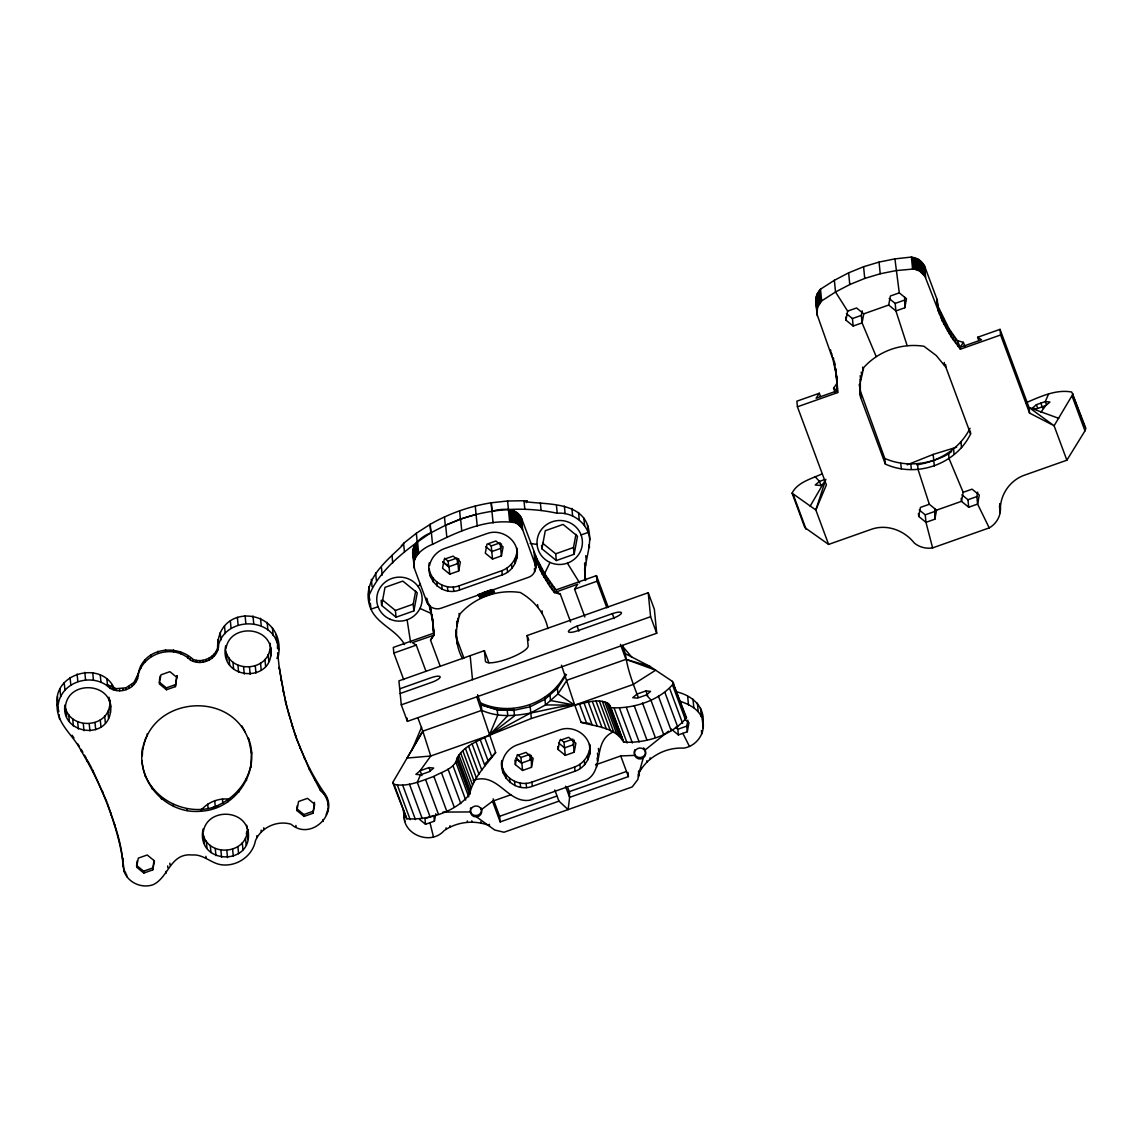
<?xml version="1.0" encoding="UTF-8"?>
<svg xmlns="http://www.w3.org/2000/svg" width="1143" height="1143" viewBox="0 0 1143 1143"><rect width="100%" height="100%" fill="white"/><g stroke="black" fill="none" stroke-linecap="round" stroke-linejoin="round"><path stroke-width="1.5" d="M476.56 816.931A5.672 5.501 -5.6 0 0 478.517 806.472L477.102 806.044A5.672 5.501 -5.6 0 0 473.659 816.445L476.56 816.931L494.705 830.018L504.006 832.247L632.222 786.927L637.894 779.412L638.937 771.411M462.644 658.768C454.857 645.009 454.814 628.336 460.143 613.791C475.174 597.103 498.177 589.131 520.336 592.517C533.838 600.304 544.797 612.991 547.911 628.636M860.35 395.021L860.322 382.362L863.722 367.532C878.753 350.844 901.756 342.857 923.915 346.258L936.26 355.516L945.933 367.389L970.607 433.926C955.734 464.615 916.186 478.145 885.339 464.072L860.665 397.535L859.465 384.348L860.665 397.535M612.491 732.277C592.288 742.093 604.776 769.982 586.259 780.226L529.638 800.243C507.221 803.543 497.834 771.425 473.145 780.412M821.66 474.059C811.344 478.874 797.371 482.246 792.085 493.176L804.843 527.623L828.604 544.425L871.352 529.309C886.911 523.794 904.313 530.381 914.286 543.025C919.315 547.211 926.173 548.983 932.617 547.897L989.238 527.88C995.424 524.423 999.811 517.879 1000.382 510.778C999.654 495.405 1009.64 480.503 1024.128 475.302L1066.862 460.2L1084.978 430.854L1085.85 428.282L1071.777 392.049C1055.961 389.049 1040.101 396.778 1025.814 402.822M476.831 697.03L495.633 752.551C485.832 765.424 472.931 777.997 469.602 794.314C455.828 811.716 428.711 820.274 406.808 818.774L392.721 782.526L422.81 731.177L481.76 710.332C512.021 723.876 543.911 706.988 574.729 705.117C585.502 703.216 599.532 697.087 609.205 704.502L623.692 742.093C645.609 743.607 672.727 735.049 686.5 717.647L672.413 681.399L649.967 666.398L625.421 653.739L622.349 645.424M328.412 805.415L327.155 799.814L324.441 794.728L320.454 790.499L309.482 769.71L295.866 737.249L285.807 703.588L279.221 667.198C285.75 711.232 298.752 756.109 324.255 792.842C340.014 813.173 310.782 841.534 291.108 824.246C277.278 820.06 261.047 827.318 255.432 840.748C252.474 856.564 235.929 867.337 220.256 864.594C210.426 862.665 202.854 854.021 192.238 854.993C170.236 852.735 168.735 877.381 153.176 884.682C141.946 888.725 128.33 882.896 124.144 871.58C122.401 852.378 117.515 833.361 111.171 814.973C103.513 792.771 93.497 771.382 81.382 751.265C73.681 735.12 55.85 723.762 57.15 704.145C53.35 672.355 102.784 659.925 114.7 689.4M57.879 711.646L57.536 696.487M65.422 710.989C63.079 678.713 115.8 680.599 110.385 712.832C105.613 740.721 60.979 733.263 64.865 705.288M110.385 712.832L109.971 699.973L110.671 707.088M122.887 865.965C122.515 844.52 114.329 823.846 107.556 803.658M138.146 674.056C142.704 648.181 175.836 643.166 193.224 659.511C203.625 663.44 216.47 656.553 218.356 645.466L218.199 648.524M142.318 755.837L142.746 747.165C135.76 781.483 166.649 815.073 201.439 811.159C236.344 809.173 261.175 770.539 248.374 738.078L251.589 753.494M203.025 829.061C195.653 865.837 255.275 866.308 247.86 829.475M277.649 652.753L278.106 657.439C288.365 608.162 214.77 599.318 217.67 650.41C213.841 660.983 200.054 665.683 190.438 660.04C172.764 642.695 140.003 653.81 137.531 678.742C133.702 689.315 119.929 694.015 110.299 688.372C93.783 672.198 62.279 680.542 58.264 703.988M225.7 645.752C218.242 681.414 276.22 683.7 270.662 647.595M247.988 839.491L247.431 829.489M250.903 767.367L251.403 751.623M270.662 656.182L270.248 643.323M277.449 648.41L277.749 642.295M328.127 811.159L328.227 803.543M404.536 644.538C396.307 629.679 377.89 624.592 370.946 609.219C359.716 582.344 384.419 562.827 401.464 546.383L403.608 543.311L416.338 533.252L430.197 524.337C448.999 513.55 469.702 506.249 491.104 502.806L507.592 500.991L523.98 500.748L527.094 500.991L526.18 502.663M369.275 601.747L368.932 586.602M429.268 562.756C425.496 579.83 442.598 596.56 459.543 590.017L502.277 574.9C513.164 571.2 519.265 559.141 516.822 548.083L516.95 558.027M589.745 754.337L589.617 744.393C592.045 755.452 585.959 767.51 575.058 771.211L532.324 786.327C516.15 792.628 498.934 777.197 501.763 760.524M502.034 767.61C501.263 757.738 507.749 748.294 517.007 744.993L559.741 729.891C572.886 724.933 588.974 734.349 590.031 748.608M584.73 572.114L585.559 580.544C582.573 564.042 591.945 548.669 589.145 532.395C585.802 502.091 549.512 504.62 527.18 501.934M477.617 595.317L492.547 589.759L494.462 592.803L480.203 597.832L478.303 594.803M491.861 590.274L492.547 589.759M392.721 782.526L394.035 784.327C407.594 787.327 421.296 780.855 433.869 776.411C441.827 771.725 455.1 768.768 456.957 758.323C463.272 746.193 477.674 741.15 489.247 735.335L531.338 718.476L574.729 705.117L633.208 684.443L655.653 670.198L625.978 659.354L567.028 680.185L557.941 693.93L545.497 704.945L489.247 735.335L430.754 756.009L407.122 758.066L422.81 731.177L417.881 717.875M414.466 559.87C407.837 547.311 420.581 536.596 431.382 532.652L432.54 544.354C422.753 547.997 410.094 557.67 414.838 569.643L426.696 601.632C428.696 607.304 435.626 610.276 441.212 608.176L528.266 577.401C536.596 574.743 536.996 564.428 534.595 557.441L542.182 574.015L549.983 586.616L554.426 592.588L560.327 594.217L570.643 622.035M828.604 544.425L815.831 509.978L826.389 484.903L797.428 406.794L837.676 392.578L836.147 374.218L833.061 359.802L817.059 314.439L815.731 299.795L817.074 294.051L820.503 289.193L834.376 280.292L848.635 272.834L863.579 266.733L879.067 262.076L894.912 258.889L911.414 257.061L918.558 259.375L924.516 265.89L936.96 299.237L937.446 304.91M978.822 340.571L977.608 337.285L1000.039 329.355L1000.596 334.985L960.349 349.201L951.476 337.285L942.404 321.154L924.958 276.306L919.701 271.091L914.057 268.962L896.069 270.591L880.224 273.777L864.908 278.378L849.778 284.536L835.519 291.994L821.66 300.909L817.674 307.153L816.902 312.968M489.347 824.289L489.49 825.689C474.716 819.688 457.014 821.546 443.97 830.775C430.239 846.306 400.621 833.704 404.308 812.73M159.377 680.485L160.22 675.97M136.703 863.794L137.274 860.779M175.408 686.6L176.908 675.699L175.408 686.6L166.492 689.743L159.277 683.857L160.963 674.827L169.878 671.684L177.094 677.57M152.733 869.909L154.419 860.879L147.204 854.993L138.303 858.136L136.617 867.166L143.832 873.052L152.733 869.909L153.948 860.508M296.88 810.516L298.566 801.486L307.467 798.343L314.682 804.215L312.996 813.245L304.095 816.402L296.88 810.516L297.251 805.629M312.996 813.245L314.496 802.343M381.633 605.433L385.005 587.373L402.822 581.087L417.252 592.846L413.88 610.905L396.064 617.206L381.633 605.433L381.133 600.375M413.88 610.905L413.209 604.161L415.666 591.031M458.429 559.141L457.586 563.656L457.029 558.027L448.127 561.184L444.527 558.241M458.672 571.014L460.372 561.985L453.142 556.112L444.241 559.256L442.555 568.285L449.771 574.172L458.672 571.014L457.943 563.528L458.786 559.013M419.51 819.388L425.525 824.289L434.426 821.145L435.797 813.787M501.52 543.897L500.677 548.411L491.776 551.569L485.761 546.668M501.42 555.912L503.106 546.883L495.891 540.996L486.989 544.139L485.304 553.169L492.519 559.056L501.42 555.912L500.134 542.796L491.233 545.94L488.818 543.982M541.911 548.783L545.282 530.723L563.085 524.423L577.515 536.196L574.143 554.255L556.341 560.556L541.911 548.783L541.568 545.411M515.35 764.596L517.036 755.566L525.937 752.408L533.152 758.295L531.466 767.324L522.565 770.468L515.35 764.596L514.907 760.095M531.209 755.452L530.366 759.966L529.823 754.337L520.922 757.48L517.308 754.551M531.466 767.324L531.295 756.823M574.143 554.255L573.486 547.511L575.943 534.381M558.084 749.479L559.77 740.45L568.671 737.306L575.886 743.193L574.2 752.223L565.299 755.366L558.084 749.479L557.784 746.479M574.315 740.207L573.472 744.722L564.571 747.879L558.556 742.964M671.17 729.02L678.385 734.906L687.3 731.763L686.743 726.134L687.872 720.119M687.3 731.763L688.986 722.719L685.514 719.904M907.142 345.572L895.912 310.925L888.697 305.038L863.765 313.854L862.079 322.883L853.164 326.026L845.949 320.14L847.635 311.11L835.519 291.994L834.376 280.292M876.167 356.516L862.079 322.883L861.336 315.382L862.179 310.867M888.697 305.038L890.383 296.008L899.284 292.865L906.499 298.737L904.813 307.767L895.912 310.925L895.169 303.424L889.154 298.523M904.813 307.767L904.642 297.266M932.617 547.897L925.959 522.337L918.743 516.45L920.429 507.421L929.33 504.277L936.546 510.149L961.477 501.348L968.692 507.221L977.594 504.077L979.294 495.048L972.064 489.161L963.163 492.319L961.477 501.348L961.192 498.348M919.215 509.935L925.23 514.836L925.959 522.337L934.86 519.193L934.688 508.678M934.86 519.193L936.546 510.149M989.238 527.88L977.594 504.077L976.865 496.591L977.708 492.076M643.266 758.009A5.672 5.501 -5.6 0 1 634.894 751.194L635.708 749.979A5.672 5.501 -5.6 0 1 645.166 755.823L643.266 758.009L639.066 772.811C647.524 756.809 665.697 747.136 683.643 748.136C695.687 746.379 705.06 734.449 703.074 722.29C704.731 706.174 691.186 695.144 676.785 691.915M534.653 564.285L535.153 560.013M110.614 688.057L107.428 684.671L116.272 688.658L126.016 687.815L134.045 682.371L138.217 673.784L138.403 675.656M217.67 650.41C220.142 615.706 276.149 614.591 278.478 649.795M65.037 705.274C67.666 729.32 106.213 729.477 109.685 705.717M143.304 745.522L146.033 737.235M142.932 749.051C151.862 696.63 230.843 689.772 248.56 739.95M225.985 648.595C229.672 624.049 269.534 625.464 270.948 650.438M203.311 831.904C206.997 807.358 246.859 808.773 248.274 833.747M225.628 650.024C229.572 673.056 266.619 672.041 269.962 649.053M276.949 658.497L277.92 655.568L279.406 669.069M212.441 807.687C231.215 800.886 246.788 785.455 250.717 765.496M246.259 833.79L247.159 831.047M202.954 833.333C206.897 856.364 243.945 855.35 247.288 832.361M369.66 594.089C380.733 568.285 407.837 548.154 430.825 532.838L445.656 525.18L460.786 519.022C491.633 508.378 525.323 506.306 557.212 513.264C572.986 511.764 588.559 523.894 589.874 539.896M326.126 814.759L327.941 809.287M429.539 565.556C431.125 557.827 436.855 551.426 444.213 548.683L486.947 533.581C500.091 528.623 516.179 538.039 517.236 552.298M429.154 568.485C430.782 582.13 446.57 590.502 459.129 585.802L501.863 570.686C509.221 567.957 514.95 561.542 516.536 553.812M501.62 763.395C502.677 777.64 518.765 787.07 531.909 782.112L574.643 766.996C582.016 764.267 587.731 757.852 589.331 750.122M609.205 704.502L610.919 707.66C632.836 709.16 659.954 700.602 673.727 683.2M1066.862 460.2L1054.103 425.753L1073.077 393.849M411.709 750.622L421.596 727.119M497.191 709.589L513.964 710.274L514.521 715.889L489.247 735.335L497.748 715.204L497.191 709.589L481.203 704.717L477.503 694.73M420.524 774.797L415.881 774.354L420.124 770.753L429.025 767.596L433.683 768.053L429.425 771.654L420.524 774.797L417.281 782.283L430.054 816.716M1048.531 394.106L1045.274 401.579L1046.488 404.822M544.025 574.786L550.026 562.442A22.703 21.988 -5.6 0 0 582.33 540.539A22.703 21.988 -5.6 0 0 546.783 524.48A22.703 21.988 -5.6 0 0 550.026 562.442M810.144 506.178L825.832 479.288L815.831 509.978L792.085 493.176M430.525 640.094L433.726 635.094L432.025 614.863L433.997 635.151L430.525 640.094L440.241 666.283M584.887 617.006L574.572 589.174L577.772 584.173L554.426 592.588L553.869 586.959L545.354 574.8L536.739 558.441L521.537 518.25C516.45 507.135 501.806 508.535 492.133 511.178L491.933 511.25M820.531 396.521L819.317 393.249L816.116 398.25L837.49 390.692L836.247 373.475M937.36 300.609L938.203 309.567L937.617 305.552L948.933 328.541L957.448 340.7L963.363 342.328L960.163 347.329L960.349 349.201M531.338 718.476L530.195 706.774L513.607 710.403L496.834 709.717L480.846 704.845L480.66 702.959C510.992 716.704 550.24 704.102 565.385 674.07M566.471 674.57L557.384 688.315L544.954 699.316L530.023 706.86L529.838 704.974M916.7 464.801C938.96 461.543 959.806 448.756 970.05 428.311M835.376 393.121L833.561 388.206L837.033 383.262M1040.844 412.337L1045.674 405.636L1049.931 402.022L1045.274 401.579L1036.372 404.722L1032.129 408.322L1036.772 408.78L1045.674 405.636M418.095 586.502L420.438 583.944M484.961 763.938L495.633 752.551M489.247 735.335L507.763 715.618L507.221 709.989M201.825 809.373C208.94 801.5 219.842 797.714 230.314 799.3M646.324 694.987L650.581 691.386L645.924 690.929L637.022 694.072L632.765 697.673L637.423 698.13L646.324 694.987L650.767 699.745L663.54 734.177M644.695 750.337L668.526 731.149M481.432 809.573L492.504 801.257L510.978 794.728M526.094 501.734L527.094 500.991M432.54 544.354C457.443 531.795 487.061 518.236 515.393 522.722C518.979 524.466 521.88 527.58 523.265 531.324L535.753 566.099M956.62 447.199L933.174 454.414L907.199 464.815M949.619 453.3C930.059 464.644 905.785 467.658 884.782 458.443L859.793 389.406M951.648 451.714L948.533 453.057L949.076 458.672L963.163 492.319M476.088 514.421L460.429 519.151L445.284 525.309L444.47 516.879M847.635 311.11L856.55 307.967L863.765 313.854M846.42 313.625L852.435 318.54L861.336 315.382M895.169 303.424L904.084 300.28M819.317 393.249L796.871 401.179L797.428 406.794M442.67 561.899L448.685 566.799L457.943 563.528M378.076 606.69L370.946 609.219L370.361 603.218M581.087 534.938L588.202 532.424L587.473 524.923M159.091 681.985L166.321 687.872L175.222 684.728M382.291 599.761L395.407 610.462L413.209 604.161M542.554 543.111L555.684 553.798L573.486 547.511M482.546 592.931L492.047 589.574M477.703 594.746L492.347 589.602M478.803 595.417L493.047 590.388M479.103 595.874L493.362 590.845M479.446 596.432L493.69 591.402M479.817 597.089L494.062 592.045M823.932 479.817L819.488 481.389L815.23 484.989L819.874 485.446L822.846 484.403M433.54 633.222L393.292 647.438L393.849 653.067L403.708 679.656M553.869 586.959L556.212 589.859L596.46 575.629L608.176 607.204M393.849 653.067L416.281 645.138L425.996 671.327M574.572 589.174L597.017 581.244L596.46 575.629M484.403 650.653L398.921 680.871L401.279 704.845L407.408 721.376L656.711 633.251L654.353 609.262L648.224 592.731L527.137 635.537L528.152 645.852A22.703 5.472 -20.3 0 1 507.335 659.025A22.703 5.472 -20.3 0 1 485.404 660.954L484.403 650.653L488.89 662.769M399.707 688.829L431.04 677.742A9.458 2.286 -20.3 0 1 440.184 676.942A9.458 2.286 -20.3 0 1 431.511 682.428L400.164 693.515M577.072 626.135L612.334 613.662A9.458 2.286 -20.3 0 1 621.463 612.862A9.458 2.286 -20.3 0 1 612.791 618.349L577.529 630.807A9.458 2.286 -20.3 0 1 568.4 631.622A9.458 2.286 -20.3 0 1 577.072 626.135L578.901 631.093M925.23 514.836L934.131 511.693M961.949 494.833L967.964 499.734L976.865 496.591M401.279 704.845L650.581 616.72L648.224 592.731M136.431 865.294L143.647 871.18L152.548 868.037M296.694 808.644L303.909 814.53L312.811 811.373M560.413 739.307L564.013 742.25L572.914 739.107L574.2 752.223M516.65 759.181L521.465 763.11L530.738 759.838M675.427 727.319L677.842 729.291L686.743 726.134M595.546 764.838L620.72 755.937L634.694 755.394M626.164 771.568L569.071 791.742L569.628 797.371L568.114 809.587L558.941 801.143L500.177 821.917L499.62 816.302L556.712 796.114M627.978 772.382L628.393 776.597L569.628 797.371L565.499 786.241M142.246 762.91L142.061 761.038C144.718 796.971 185.938 818.931 218.342 805.601M401.364 545.44L402.607 545.382M442.97 812.087L470.43 811.944M622.078 737.135L622.392 740.307C613.905 727.262 594.931 726.376 581.115 722.333L574.729 705.117L545.497 704.945L544.768 697.444M581.115 722.333L589.817 723.49M530.138 543.425L537.081 544.439M561.47 665.226L574.729 705.117L550.512 700.502L549.954 694.887M649.967 666.398L625.978 659.354L620.435 644.395M1058.689 418.309L1029 407.465L1000.039 329.355M679.171 700.988C689.6 704.288 701.359 710.203 703.074 722.29M419.967 608.419L431.082 613.434M1029.557 413.08L1054.103 425.753L1029 407.465L1029.557 413.08L1000.596 334.985M977.608 337.285L981.537 339.785L960.163 347.329L957.448 340.7L958.005 346.315M833.561 388.206L837.49 390.692L837.676 392.578M560.327 594.217L556.398 591.731L556.212 589.859M416.281 645.138L412.352 642.652L433.997 635.151L433.454 629.536M574.729 705.117L557.941 693.93L557.198 686.429M443.027 561.77L449.042 566.671L449.771 574.172M515.807 758.08L521.822 762.981L522.565 770.468M187.809 656.511L187.752 658.211M815.045 476.631L819.488 481.389L821.288 486.261M632.036 657.468L622.464 646.152M685.186 715.847L686.5 717.647M72.08 735.235L73.981 738.021M77.61 743.693L79.396 746.536M567.371 563.156L579.615 582.873M82.882 752.294L81.196 749.379L81.382 751.265M84.568 755.194L86.254 758.109M87.897 761.038L91.854 768.453M241.816 725.776L245.102 731.92M124.644 870.98L126.001 873.523M682.842 733.335L689.472 746.45M106.985 802.086L92.64 769.925L92.826 771.811M1073.591 396.964L1084.55 426.496M1072.205 396.407L1084.978 430.854M1040.83 403.15L1042.63 408.008M1036.372 404.722L1037.573 407.965M963.363 342.328L965.178 347.243M793.385 494.976L806.158 529.409M650.581 616.72L656.711 633.251M672.413 681.399L684.586 714.204M672.841 685.771L685.614 720.204M669.841 688.929L682.614 723.376M664.926 692.487L677.685 726.919M658.411 696.173L671.184 730.606M645.924 690.929L647.724 695.787M612.334 613.662L614.162 618.62M642.495 702.959L655.268 737.406M597.017 581.244L606.876 607.833M638.223 697.316C632.822 683.2 627.221 668.784 625.421 653.739M634.179 705.602L646.938 740.05M626.364 707.503L639.137 741.936M619.592 708.503L632.365 742.95M614.32 708.56L627.093 742.993M610.919 707.66L623.692 742.093M608.262 703.359L620.82 737.249M606.776 702.445L619.092 735.649M604.79 701.759L616.749 734.02M602.332 701.316L613.834 732.377M620.72 755.937L628.393 776.597M599.403 701.13L610.391 730.748M596.06 701.188L606.433 729.148M592.345 701.488L602.032 727.605M588.302 702.045L597.232 726.134M583.987 702.845L592.103 724.748M579.444 703.874L586.716 723.476M527.137 635.537L528.823 640.094M493.39 589.931L494.462 592.803M554.812 790.013L558.941 801.143M479.146 594.96L480.203 597.832M463.944 658.139L456.543 638.18L455.886 630.607L457.086 643.795M484.618 737.392L491.89 757.009M480.174 739.535L488.304 761.452M475.988 741.75L484.918 765.839M493.133 798.814L499.62 816.302M472.116 743.993L481.803 770.111M492.504 801.257L500.177 821.917M468.587 746.25L478.96 774.211M465.458 748.479L476.445 778.097M462.772 750.651L474.288 781.698M460.558 752.751L472.516 784.998M458.829 754.751L471.145 787.941M457.629 756.609L470.187 790.499M456.957 758.323L469.673 792.628M456.829 759.866L469.602 794.314L469.144 789.57M455.957 762.438L468.73 796.885M452.957 765.61L465.715 800.043M448.027 769.153L460.8 803.586M441.527 772.839L454.285 807.272M433.869 776.411L446.642 810.858M429.025 767.596L430.239 770.839M425.61 779.626L438.369 814.073M421.924 775.611L420.124 770.753L430.754 756.009L422.81 731.177M409.465 784.169L422.238 818.602M402.693 785.17L415.466 819.617M397.435 785.227L410.208 819.674M394.035 784.327L406.808 818.774M569.857 793.599L567.857 787.913M929.33 504.277L918.1 469.63L917.543 464.001M816.673 305.581L815.759 301.266M428.796 603.718L432.568 620.492M429.968 822.717L433.483 836.933M368.546 594.246L369.889 600.232M122.701 864.094L124.144 871.58M57.15 704.145L58.822 711.618M834.99 364.974L834.261 361.345L834.819 366.974M430.925 608.819L431.954 616.849M407.108 619.806L410.637 642.609M403.55 810.13L403.979 813.044M899.284 292.865L894.912 258.889M836.119 372.247L835.604 368.603L836.662 377.876M585.373 578.401L584.659 570.128M999.968 503.863L1000.468 508.878M999.725 504.092L1000.382 510.778M999.482 505.978L1000.139 512.678M970.321 431.111L970.607 433.926M955.191 337.742L955.748 343.371M953.019 334.728L953.576 340.357M967.964 499.734L968.692 507.221M950.933 331.67L951.476 337.285M960.963 442.041L961.52 447.656M948.933 328.541L949.49 334.156M947.018 325.355L947.576 330.984M945.204 322.126L945.761 327.755M943.489 318.854L944.032 324.483M941.861 315.539L942.404 321.154M940.332 312.168L940.875 317.797M945.661 364.588L945.933 367.389M953.533 448.613L954.091 454.242M938.889 308.767L939.446 314.382M944.261 362.445L944.532 365.26M936.96 299.237L938.174 311.182M924.516 265.89L925.659 277.606M923.801 264.59L924.958 276.306M922.972 263.361L924.115 275.077M922.015 262.218L923.173 273.934M920.958 261.161L922.101 272.877M919.801 260.218L920.944 271.92M918.558 259.375L919.701 271.091M917.229 258.647L918.372 270.362M915.843 258.061L916.986 269.762M914.4 257.589L915.543 269.305M933.174 454.414L934.317 466.115M912.914 257.261L914.057 268.962M911.414 257.061L912.557 268.776M918.443 513.45L918.743 516.45M910.8 463.729L911.342 469.344M900.784 463.315L901.327 468.944M879.067 262.076L880.224 273.777M884.782 458.443L885.339 464.072M863.579 266.733L864.737 278.449M862.622 367.132L862.908 369.946M861.279 372.032L861.565 374.847M860.208 375.633L860.622 379.847M860.036 379.547L860.322 382.362M848.635 272.834L849.778 284.536M859.736 384.619L860.007 387.42M852.435 318.54L853.164 326.026M845.663 317.14L845.949 320.14M836.519 375.918L837.076 381.533M836.833 379.59L837.576 388.891M835.262 367.775L835.533 370.589M833.433 357.759L833.99 363.374M831.761 353.458L832.033 356.259M830.632 349.944L830.904 352.758M820.503 289.193L821.66 300.909M819.474 290.293L820.617 301.995M818.559 291.465L819.702 303.181M817.759 292.737L818.902 304.438M817.074 294.051L818.231 305.767M816.531 295.437L817.674 307.153M816.131 296.866L817.274 308.567M815.859 298.323L817.002 310.024M815.731 299.795L817.374 315.882M702.374 719.733L703.202 728.162M700.53 708.217L701.359 716.647M701.445 730.52L701.773 733.892M697.387 703.202L698.202 711.632M692.987 699.159L693.815 707.588M687.657 696.373L688.486 704.802M677.842 729.291L678.385 734.906M650.11 757.752L650.253 759.166M646.824 760.767L646.967 762.167M641.209 767.625L641.352 769.039M638.78 771.354L639.051 774.168M638.508 771.282L638.923 775.497M638.408 774.011L638.68 776.826M589.202 544.539L589.502 547.54M583.859 518.136L584.587 525.623M585.759 555.641L586.202 560.141M585.316 562.47L585.602 565.471M584.573 563.313L585.316 570.814M584.587 568.671L585.316 576.172M578.544 512.493L579.287 519.994M598.432 748.408L598.761 751.751M597.46 753.108L597.789 756.452M597.146 757.895L597.475 761.238M571.9 508.392L572.629 515.879M596.403 763.553L596.732 766.896M564.371 506.092L565.113 513.593M587.516 755.609L587.931 759.824M584.302 760.452L584.716 764.667M556.484 505.777L557.212 513.264M579.915 764.338L580.33 768.553M555.684 553.798L556.341 560.556M574.643 766.996L575.058 771.211M551.612 584.016L552.169 589.631M549.44 581.001L549.983 586.616M564.013 742.25L565.299 755.366M540.382 502.977L541.11 510.478M547.354 577.929L547.897 583.544M545.354 574.8L545.911 580.43M543.439 571.629L543.997 577.244M541.625 568.4L542.182 574.015M539.91 565.128L540.453 570.743M538.282 561.799L538.824 567.428M542.082 610.848L542.354 613.662M536.739 558.441L537.296 564.056M535.31 555.027L535.867 560.656M534.938 558.584L535.767 567.542M533.967 551.583L535.61 568.971M534.395 568.671L534.695 571.714M537.61 604.618L537.896 607.433M523.98 500.748L524.808 509.178M521.537 518.25L522.68 529.952M520.822 516.95L521.965 528.652M519.994 515.722L521.137 527.423M519.036 514.579L520.179 526.28M517.979 513.521L519.122 525.223M516.822 512.564L517.965 524.28M515.564 511.735L516.722 523.437M514.25 511.007L515.393 522.722M512.85 510.407L514.007 522.122M511.421 509.949L512.564 521.651M509.935 509.607L511.078 521.322M514.721 559.298L515.136 563.513M507.592 500.991L509.578 521.122M511.521 564.142L511.935 568.357M531.909 782.112L532.324 786.327M507.135 568.028L507.549 572.243M526.123 783.355L526.537 787.57M520.922 757.48L521.465 763.11M501.863 570.686L502.277 574.9M513.421 708.531L513.607 710.403M520.194 783.112L520.608 787.327M491.304 502.734L492.133 511.178M491.104 502.806L493.076 522.951M514.55 781.398L514.964 785.612M491.233 545.94L492.519 559.056M509.578 778.312L509.992 782.526M505.592 774.082L506.006 778.297M502.877 768.996L503.291 773.211M496.648 707.831L496.834 709.717M475.259 505.992L477.231 526.137M481.203 704.717L481.76 710.332M460.6 519.093L461.758 530.795M459.6 510.721L460.429 519.151M470.159 655.682L472.502 679.671M459.129 585.802L459.543 590.017M480.76 821.717L480.903 823.131M459.043 613.391L459.329 616.206M457.7 618.306L457.986 621.12M457.186 620.792L457.457 623.607M453.328 587.045L453.742 591.26M456.629 621.892L457.043 626.107M445.656 525.18L446.799 536.896M456.014 629.479L456.428 633.693M448.127 561.184L448.685 566.799M471.816 820.788L471.945 822.188M447.413 586.802L447.827 591.017M467.301 820.945L467.444 822.346M441.769 585.087L442.184 589.302M436.783 582.016L437.197 586.23M430.197 524.337L431.025 532.767M429.997 524.408L430.825 532.838M432.797 577.786L433.211 582.001M430.097 572.686L430.511 576.901M432.54 618.52L433.797 631.479M430.825 609.019L431.24 613.234M429.997 605.433L430.411 609.648M450.013 825.689L450.156 827.089M427.753 601.132L428.054 604.176M426.839 598.375L427.282 602.947M426.368 598.275L426.696 601.632M446.084 827.832L446.227 829.246M417.524 541.553L418.667 553.255M416.338 533.252L417.166 541.682M416.495 542.639L417.638 554.355M415.566 543.825L416.724 555.541M414.766 545.082L415.923 556.798M414.095 546.411L415.238 558.127M413.552 547.797L414.695 559.499M413.137 549.212L414.295 560.927M412.88 550.669L414.395 568.242M412.752 552.14L414.08 566.799M434.426 821.145L433.869 815.53L424.967 818.674L425.525 824.289M403.608 543.311L404.422 551.74M392.006 555.427L392.735 562.928M407.079 718.133L407.408 721.376M395.407 610.462L396.064 617.206M381.462 567.642L382.205 575.143M404.136 814.73L404.808 821.474M403.45 810.601L403.95 815.659M375.618 572.829L376.347 580.315M371.332 579.287L372.075 586.788M326.969 797.943L327.155 799.814M324.255 792.842L324.441 794.728M320.269 788.613L320.454 790.499M322.926 819.617L323.098 821.488M314.596 778.326L314.782 780.198M309.296 767.839L309.482 769.71M304.367 757.18L304.552 759.052M299.823 746.35L300.009 748.222M303.909 814.53L304.095 816.402M295.68 735.378L295.866 737.249M291.922 724.276L292.108 726.148M288.565 713.046L288.75 714.918M285.621 701.716L285.807 703.588M283.078 690.286L283.264 692.158M295.908 825.446L296.094 827.318M280.935 678.771L281.121 680.642M276.077 634.822L276.806 642.309M272.463 628.036L273.191 635.522M267.148 622.392L267.891 629.893M268.148 654.539L268.848 661.654M264.947 659.382L265.633 666.512M260.504 618.292L261.247 625.778M260.547 663.269L261.247 670.398M252.989 615.991L253.717 623.492M255.289 665.926L255.975 673.056M245.088 615.677L245.831 623.164M249.488 667.183L250.188 674.299M263.79 827.761L263.962 829.632M261.147 830.132L261.318 832.004M243.573 666.941L244.273 674.056M237.373 617.334L238.101 624.835M256.846 835.733L257.018 837.605M237.93 665.226L238.63 672.341M246.345 778.74L246.531 780.612M230.343 620.892L231.072 628.379M232.943 662.14L233.643 669.255M246.745 825.289L247.017 828.146M228.957 657.911L229.657 665.026M245.474 837.848L246.174 844.963M224.485 626.064L225.228 633.565M226.257 652.824L226.943 659.94M238.587 790.456L238.773 792.328M242.273 842.691L242.973 849.806M220.213 632.536L220.942 640.023M217.799 639.837L218.542 647.338M237.887 846.577L238.587 853.692M216.084 651.439L216.27 653.31M214.184 654.053L214.37 655.925M227.986 799.843L228.171 801.714M232.615 849.235L233.315 856.364M211.841 656.311L212.026 658.182M209.14 658.139L209.326 660.011M222.414 798.986L222.828 803.2M226.814 850.492L227.514 857.607M206.14 659.497L206.326 661.368M202.968 660.325L203.154 662.197M220.899 850.249L221.599 857.364M214.698 800.643L215.427 808.144M199.682 660.611L199.868 662.483M215.255 848.535L215.956 855.65M196.41 660.34L196.596 662.211M207.669 804.201L208.083 808.415M193.224 659.511L193.41 661.383M210.269 845.449L210.969 852.564M190.252 658.168L190.438 660.04M206.297 841.219L206.997 848.335M201.254 809.287L201.439 811.159M205.897 856.321L206.083 858.193M203.583 836.133L204.283 843.248M180.923 652.239L181.108 654.11M173.393 649.938L173.579 651.824M186.952 808.701L187.138 810.573M165.506 649.624L165.692 651.496M166.321 687.872L166.492 689.743M173.307 804.543L173.493 806.429M157.791 651.296L157.963 653.167M150.762 654.839L150.947 656.711M169.85 863.151L170.036 865.022M161.263 797.114L161.449 798.986M167.664 865.937L167.85 867.808M165.864 871.423L166.035 873.295M144.904 660.011L145.09 661.883M140.632 666.483L140.818 668.355M147.118 733.935L147.304 735.806M151.648 786.884L151.833 788.756M137.346 676.87L137.531 678.742M135.946 679.756L136.131 681.642M145.09 774.583L145.275 776.454M134.045 682.371L134.231 684.257M131.702 684.643L131.888 686.514M129.002 686.472L129.188 688.343M126.016 687.815L126.201 689.7M143.647 871.18L143.832 873.052M122.83 688.658L123.015 690.529M119.544 688.929L119.729 690.801M116.272 688.658L116.457 690.529M113.1 687.843L113.286 689.715M112.2 684.686L112.6 688.9M110.114 686.5L110.299 688.372M126.673 874.795L126.859 876.667M108.999 697.216L109.414 701.488M106.885 679.042L107.613 686.543M122.987 858.364L123.173 860.236M107.885 711.189L108.585 718.318M117.8 835.519L117.986 837.405M104.67 716.047L105.37 723.162M100.241 674.941L100.97 682.442M114.6 824.26L114.786 826.132M110.985 813.102L111.171 814.973M100.284 719.933L100.984 727.048M92.712 672.655L93.455 680.142M102.584 791.199L102.77 793.085M95.012 722.59L95.712 729.705M84.825 672.327L85.554 679.828M89.225 723.833L89.926 730.963M87.097 759.566L87.282 761.438M83.296 723.59L83.996 730.72M77.095 673.999L77.838 681.485M77.653 721.876L78.353 728.991M70.08 677.542L70.809 685.028M72.681 718.79L73.381 725.919M68.694 714.561L69.394 721.69M64.222 682.728L64.951 690.215M65.98 709.474L66.68 716.59M59.95 689.186L60.679 696.687M59.122 714.618L59.565 719.118M702.245 713.846L702.316 716.79M481.289 808.158A5.672 5.501 -5.6 0 1 474.945 815.473L473.531 815.045A5.672 5.501 -5.6 0 1 470.287 810.544M470.373 809.101A5.672 5.501 -5.6 0 1 470.816 807.73M643.566 747.879A5.672 5.501 -5.6 0 1 645.023 754.423L644.223 755.623A5.672 5.501 -5.6 0 1 634.765 749.779M389.749 619.092A22.703 21.988 -5.6 0 0 422.067 597.189A22.703 21.988 -5.6 0 0 386.505 581.144A22.703 21.988 -5.6 0 0 389.749 619.092"/></g></svg>
